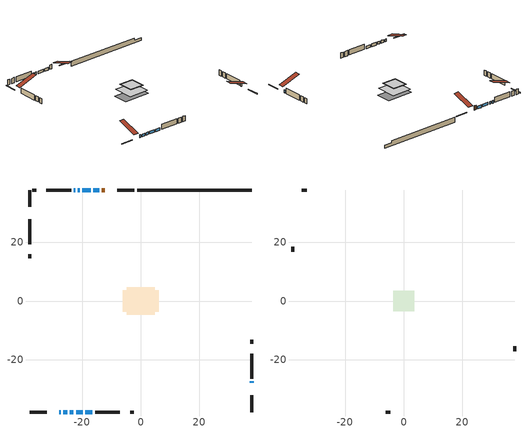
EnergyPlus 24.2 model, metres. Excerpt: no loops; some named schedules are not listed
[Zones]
conditioned space
 floor adiabatic (AdiabaticFloorConstruction): -4.75,-4.75 -4.75,4.75 4.75,4.75 4.75,-4.75 z0.89
 floor foundation (Slab1 construction): -6.19,-3.6 -6.19,3.6 6.19,3.6 6.19,-3.6 z-1.41
 wall outside (RimJoist1 construction): -2.18,37.92 -7.95,37.92 / -37.92,-37.92 -32.14,-37.92 / -37.92,37.92 -37.92,32.14 / 37.92,-37.92 37.92,-32.14 z0.89:1.19
 wall outside (AdiabaticWallConstruction 1): -12.24,37.92 -13.29,37.92 z0.89:2.92
 wall outside (AdiabaticWallConstruction): -27.85,-37.92 -27.34,-37.92 / -26.42,-37.92 -25.16,-37.92 / -24.23,-37.92 -23.04,-37.92 / 37.92,-27.85 37.92,-27.43 / -14.22,37.92 -16.15,37.92 / -17.08,37.92 -19.96,37.92 / -20.89,37.92 -21.52,37.92 / -22.11,-37.92 -19.85,-37.92 / -18.92,-37.92 -16.52,-37.92 / -22.44,37.92 -22.87,37.92 z0.89:2.11
 wall outside (Wall1 construction): -23.79,37.92 -32.26,37.92 / -15.59,-37.92 -7.12,-37.92 / -37.92,27.85 -37.92,19.39 / 37.92,-26.5 37.92,-18.04 z0.89:3.33
 wall outside (Wall4 construction): -35.75,37.92 -36.99,37.92 / -3.64,-37.92 -2.39,-37.92 / -37.92,15.9 -37.92,14.65 / 37.92,-14.55 37.92,-13.3 z0.89:3.33
 wall foundation (FoundationWall1 construction): -1.25,37.92,-1.41 -1.25,37.92,0.89 34,37.92,0.89 34,37.92,-0.13 37.92,37.92,-0.13 37.92,37.92,-1.41
 window (WindowConstruction 5): -27.85,-37.92 -27.34,-37.92 z0.89:2.11
 window (WindowConstruction 7): -26.41,-37.92 -25.16,-37.92 z0.89:2.11
 window (WindowConstruction 8): -24.23,-37.92 -23.04,-37.92 z0.89:2.11
 window (WindowConstruction 9): 37.92,-27.85 37.92,-27.43 z0.89:2.11
 window (WindowConstruction): -14.22,37.92 -16.15,37.92 z0.89:2.11
 window (WindowConstruction 1): -17.08,37.92 -19.96,37.92 z0.89:2.11
 window (WindowConstruction 2): -20.89,37.92 -21.52,37.92 z0.89:2.11
 window (WindowConstruction 3): -22.11,-37.92 -19.85,-37.92 z0.89:2.11
 window (WindowConstruction 4): -18.92,-37.92 -16.52,-37.92 z0.89:2.11
 window (WindowConstruction 6): -22.45,37.92 -22.86,37.92 z0.89:2.11
 door (Door): -12.25,37.92 -13.29,37.92 z0.89:2.92
 ceiling adiabatic (AdiabaticFloorConstruction): 4.75,-4.75 4.75,4.75 -4.75,4.75 -4.75,-4.75 z0.89
attic - vented
 floor to conditioned space (Floor1 construction Reversed): -3.2,-3.2 -3.2,3.2 3.2,3.2 3.2,-3.2 z3.33
 floor to conditioned space (Floor2 construction Reversed): -3.52,-3.52 -3.52,3.52 3.52,3.52 3.52,-3.52 z3.33
 wall outside (Wall2 construction): -33.19,37.92 -34.82,37.92 / -6.2,-37.92 -4.57,-37.92 / -37.92,18.46 -37.92,16.83 / 37.92,-17.11 37.92,-15.48 z0.89:3.33
 roof outside (Roof1 construction): -11.32,37.92,3.33 -11.32,28.68,6.41 -8.88,28.68,6.41 -8.88,37.92,3.33; -28.78,-37.92,3.33 -28.78,-28.68,6.41 -31.21,-28.68,6.41 -31.21,-37.92,3.33; -37.92,28.78,3.33 -28.68,28.78,6.41 -28.68,31.21,6.41 -37.92,31.21,3.33; 37.92,-28.78,3.33 28.68,-28.78,6.41 28.68,-31.21,6.41 37.92,-31.21,3.33
[Building]
Building 1: Terrain=Suburbs
[Site:Location]
Quebec Intl AP_QC: Latitude {deg}=46.8; Longitude {deg}=-71.38; Time Zone {hr}=-5; Elevation {m}=74; Keep Site Location Information=Yes
[Site:GroundTemperature:Shallow]
0.0108218, -2.24938, -2.43038, -1.3578, 2.94801, 7.23376, 10.9493, 13.303, 13.5029, 11.5886, 7.96783, 3.81355
[Site:WaterMainsTemperature]
Calculation Method=Schedule; Temperature Schedule=mains temperature schedule
[Material] Roughness=Rough; Thermal Absorptance=0.9
Name | Thickness {m} | Conductivity {W/m-K} | Density {kg/m3} | Specific Heat {J/kg-K} | Solar Absorptance | Visible Absorptance
asphalt or fiberglass shingles | 0.00635 | 0.162714 | 1121.4 | 1465.45 | 0.4 | 0.4
ceiling loosefill ins | 0.169333 | 0.0480833 | 16.02 | 1046.75 | 0.7 | 0.7
ceiling stud and cavity | 0.1397 | 0.088546 | 65.682 | 1177.47 | 0.7 | 0.7
ceiling stud and cavity 1 | 0.1397 | 0.0807915 | 65.682 | 1177.47 | 0.7 | 0.7
concrete 4.0 in. | 0.1016 | 1.803125 | 2242.8 | 837.4 | 0.7 | 0.7
concrete 8.0 in. | 0.2032 | 1.803125 | 2242.8 | 837.4 | 0.7 | 0.7
door material | 0.04445 | 0.0451087 | 512.64 | 1214.23 | 0.7 | 0.7
floor covering | 0.0127 | 0.0433444 | 54.468 | 1339.84 | 0.6 | 0.6
floor rigid ins; wall rigid ins 1 | 0.512978 | 0.029427 | 32.04 | 1214.23 | 0.7 | 0.7
floor stud and cavity | 0.1397 | 1.75129 | 37.0049 | 1207.88 | 0.7 | 0.7
furniture material conditioned space 1 | 0.1524 | 0.115458 | 640.8 | 1214.23 | 0.6 | 0.6
gypsum board | 0.0127 | 0.160291 | 801 | 837.4 | 0.6 | 0.6
osb sheathing 0.5 in. | 0.0127 | 0.115458 | 512.64 | 1214.23 | 0.7 | 0.7
osb sheathing 0.75 in. | 0.01905 | 0.115458 | 512.64 | 1214.23 | 0.7 | 0.7
osb sheathing 2.0 in. | 0.0508 | 0.115458 | 512.64 | 1214.23 | 0.7 | 0.7
rim joist stud and cavity | 0.0508 | 0.0293316 | 125.044 | 1163.47 | 0.6 | 0.6
wall rigid ins | 0.051816 | 0.029427 | 32.04 | 1214.23 | 0.7 | 0.7
wall stud and cavity | 0.1397 | 0.219171 | 139.0536 | 1170.24 | 0.7 | 0.7
wall stud and cavity 1 | 0.0889 | 6.1454 | 50.32683 | 1063.81 | 0.6 | 0.6
wall stud and cavity 2 | 0.1397 | 0.0728422 | 139.0536 | 1170.24 | 0.7 | 0.7
wall stud and cavity 3 | 0.0889 | 0.380278 | 52.3479 | 1209.89 | 0.7 | 0.7
wall stud and cavity 4 | 0.0889 | 0.391764 | 83.0341 | 1211.67 | 0.7 | 0.7
wood siding | 0.0254 | 0.102417 | 544.68 | 1172.36 | 0.4 | 0.4
wood siding 1 | 0.00254 | 0.102417 | 544.68 | 1172.36 | 0.4 | 0.4
wood siding 2; wood siding 3; wood siding 4 | 0.0254 | 0.102417 | 544.68 | 1172.36 | 0.7 | 0.7
[WindowMaterial:SimpleGlazingSystem]
Name | U-Factor {W/m2-K} | Solar Heat Gain Coefficient
WindowMaterial | 2.99401 | 0.55
WindowMaterial 1 | 2.97981 | 0.59
WindowMaterial 2 | 3.02467 | 0.5
WindowMaterial 3 | 2.94631 | 0.59
WindowMaterial 4 | 2.904297 | 0.65
WindowMaterial 5 | 3.06271 | 0.54
WindowMaterial 6 | 3.04568 | 0.45
WindowMaterial 7 | 2.94461 | 0.59
WindowMaterial 8 | 2.975272 | 0.54
[Construction]
AdiabaticFloorConstruction: floor stud and cavity, floor rigid ins, osb sheathing 0.75 in., floor covering
AdiabaticWallConstruction: wood siding 3, wall rigid ins 1, wall stud and cavity 3, gypsum board
AdiabaticWallConstruction 1: wood siding 4, wall rigid ins 1, wall stud and cavity 3, gypsum board
Door: door material
Floor1 construction Reversed: gypsum board, ceiling stud and cavity, ceiling loosefill ins
Floor2 construction Reversed: gypsum board, ceiling stud and cavity 1, ceiling loosefill ins
FoundationWall1 construction: concrete 8.0 in.
furniture construction conditioned space 1: furniture material conditioned space 1
PartitionWallConstruction: gypsum board, wall stud and cavity 4, gypsum board
RimJoist1 construction: wood siding 2, osb sheathing 2.0 in., rim joist stud and cavity
Roof1 construction: asphalt or fiberglass shingles
Slab1 construction: concrete 4.0 in.
Wall1 construction: wood siding, wall rigid ins, osb sheathing 0.5 in., wall stud and cavity, gypsum board
Wall2 construction: wood siding 1, wall stud and cavity 1
Wall4 construction: wood siding, osb sheathing 0.5 in., wall stud and cavity 2, gypsum board
WindowConstruction: WindowMaterial
WindowConstruction 1: WindowMaterial 1
WindowConstruction 2: WindowMaterial 2
WindowConstruction 3: WindowMaterial 3
WindowConstruction 4: WindowMaterial 4
WindowConstruction 5: WindowMaterial 5
WindowConstruction 6; WindowConstruction 9: WindowMaterial 6
WindowConstruction 7: WindowMaterial 7
WindowConstruction 8: WindowMaterial 8
[Zone] Multiplier=1; Part of Total Floor Area=Yes
Name | Volume {m3}
attic - vented | 45.3605
conditioned space | 444.4
[Space]
Name | Zone | Volume {m3}
attic - vented 1 | attic - vented | 45.3605
conditioned space 1 | conditioned space | 444.4
[ZoneInfiltration:EffectiveLeakageArea]
infil attic - vented 1: Zone or Space=attic - vented 1; Schedule=Always On Discrete; Effective Air Leakage Area {cm2}=3340.8; Stack Coefficient=0.000383651; Wind Coefficient=1.32339e-05
[ZoneMixing]
whole house fan mix: Zone or Space=attic - vented; Schedule=Always On Continuous; Design Flow Rate Calculation Method=Flow/Zone; Design Flow Rate {m3/s}=0; Source Zone or Space=conditioned space
[SurfaceProperty:ExposedFoundationPerimeter]
Slab1: Exposed Perimeter Calculation Method=TotalExposedPerimeter; Total Exposed Perimeter {m}=39.168
[InternalMass] Zone or ZoneList=conditioned space; Space or SpaceList=conditioned space 1
Name | Construction | Surface Area {m2}
furniture mass conditioned space 1 | furniture construction conditioned space 1 | 71.7001
partition wall mass | PartitionWallConstruction | 179.25
[Lights]
interior lighting: Zone or ZoneList or Space or SpaceList=conditioned space 1; Schedule=interior lighting schedule; Design Level Calculation Method=LightingLevel; Lighting Level {W}=343.2; Return Air Fraction=0; Fraction Radiant=0.6; Fraction Visible=0.2; Fraction Replaceable=1
[People]
occupants: Zone or ZoneList or Space or SpaceList=conditioned space 1; Number of People Schedule=occupants schedule; Number of People Calculation Method=People; Number of People=3; Fraction Radiant=0.314171; Sensible Heat Fraction=0.56303; Activity Level Schedule=occupants activity schedule; Carbon Dioxide Generation Rate {m3/s-W}=0; Enable ASHRAE 55 Comfort Warnings=No; Mean Radiant Temperature Calculation Type=EnclosureAveraged
[ElectricEquipment] Zone or ZoneList or Space or SpaceList=conditioned space 1; Design Level Calculation Method=EquipmentLevel
Name | Schedule | Design Level {W} | Fraction Latent | Fraction Radiant | Fraction Lost
clothes dryer | clothes dryer schedule | 140.772 | 0.015 | 0.081 | 0.85
clothes washer | clothes washer schedule | 32.1985 | 0.03 | 0.162 | 0.7
cooking range | cooking range schedule | 215.147 | 0.08 | 0.432 | 0.2
dishwasher | dishwasher schedule | 66.8632 | 0.3 | 0.18 | 0.4
fridge | fridge schedule | 72.9452 | 0 | 0.6 | 0
mech vent bath fan 0 | mech vent bath fan 0 schedule | 50.2 | 0 | 0 | 1
mech vent house fan | mech vent house fan schedule | 14.1667 | 0 | 0 | 1
mech vent house fan cfis | mech vent house fan cfis schedule | 0 | 0 | 0 | 0
mech vent range fan 0 | mech vent range fan 0 schedule | 57 | 0 | 0 | 1
misc plug loads | misc plug loads schedule | 494.7 | 0.045 | 0.513 | 0.1
whole house fan | Always On Discrete | 0 | 0 | 0 | 1
[OtherEquipment] Zone or ZoneList or Space or SpaceList=conditioned space 1; Design Level Calculation Method=EquipmentLevel
Name | Fuel Type | Schedule | Design Level {W} | Fraction Latent | Fraction Radiant | Fraction Lost
clothes dryer 1 | Electricity | clothes dryer schedule | 0 | 0.015 | 0.081 | 0.85
cooking range 1 | Electricity | cooking range schedule | 0 | 0.08 | 0.432 | 0.2
general water use latent | None | general water use schedule | 62.594 | 1 | 0 | 0
general water use sensible | None | general water use schedule | -61.6891 | 0 | 0.6 | 0
mech vent house fan latent load | None | Always On Discrete | 0 | 1 | 0 | 0
mech vent house fan sensible load | None | Always On Discrete | 0 | 0 | 0 | 0
water heater energy adjustment1 | Electricity | Always On Discrete | 0.01 | 0 | 0 | 1
[ZoneInfiltration:DesignFlowRate] Zone or ZoneList or Space or SpaceList=conditioned space 1; Schedule=Always On Discrete; Design Flow Rate Calculation Method=Flow/Zone; Design Flow Rate {m3/s}=0
infil flow; natural vent flow; whole house fan flow
[ZoneControl:Thermostat]
conditioned space Thermostat: Zone or ZoneList=conditioned space; Control Type Schedule=conditioned space Thermostat Schedule; Control 1=conditioned space temperature setpoint; Temperature Difference Between Cutout And Setpoint {deltaC}=0
[ZoneHVAC:Baseboard:Convective:Electric]
electric baseboard: Availability Schedule=Always On Discrete; Heating Design Capacity {W}=23227.9; Efficiency=1
[Zone equipment]
conditioned space: electric baseboard
[Foundation:Kiva]
Foundation Kiva 1: Initial Indoor Air Temperature {C}=18; Wall Height Above Grade {m}=0.889986; Wall Depth Below Slab {m}=0.2032
[Foundation:Kiva:Settings]
Soil Conductivity {W/m-K}=0.849921; Soil Density {kg/m3}=1842.3; Soil Specific Heat {J/kg-K}=418.7; Ground Solar Absorptivity=0.9; Ground Thermal Absorptivity=0.9; Ground Surface Roughness {m}=0.03; Far-Field Width {m}=40; Deep-Ground Boundary Condition=ZeroFlux; Deep-Ground Depth {m}=40; Minimum Cell Dimension {m}=0.2; Maximum Cell Growth Coefficient=3; Simulation Timestep=Timestep
[Exterior:Lights]
exterior lighting: Schedule=exterior lighting schedule; Design Level {W}=75.6
[EnergyManagementSystem:GlobalVariable]
infil_program_Qfan
infil_program_Qinf
natural_vent_program_Qnv
natural_vent_program_Qwhf
[EnergyManagementSystem:Sensor]
Name | Output:Variable or Output:Meter Index Key | Output:Variable or Output:Meter
airflow_gain | infil flow | Infiltration Sensible Heat Gain Energy
airflow_gain_1 | natural vent flow | Infiltration Sensible Heat Gain Energy
airflow_gain_2 | whole house fan flow | Infiltration Sensible Heat Gain Energy
airflow_loss | infil flow | Infiltration Sensible Heat Loss Energy
airflow_loss_1 | natural vent flow | Infiltration Sensible Heat Loss Energy
airflow_loss_2 | whole house fan flow | Infiltration Sensible Heat Loss Energy
clg_load_cond |  | Cooling:EnergyTransfer:Zone:CONDITIONED SPACE
clg_sp_s; clg_sp_s_1 | cooling setpoint | Schedule Value
clothes_dryer_exhaust_0_sch_s | clothes dryer exhaust 0 schedule | Schedule Value
conditioned_space_clg_unmet_s | conditioned space | Zone Cooling Setpoint Not Met Time
conditioned_space_htg_unmet_s | conditioned space | Zone Heating Setpoint Not Met Time
cool_season | cooling season schedule | Schedule Value
fridge_tin_s | conditioned space | Zone Mean Air Temperature
htg_load_cond |  | Heating:EnergyTransfer:Zone:CONDITIONED SPACE
htg_sp_s; htg_sp_s_1 | heating setpoint | Schedule Value
ig_ee_conv | clothes dryer | Electric Equipment Convective Heating Energy
ig_ee_conv_2 | cooking range | Electric Equipment Convective Heating Energy
ig_ee_conv_4 | fridge | Electric Equipment Convective Heating Energy
ig_ee_conv_5 | misc plug loads | Electric Equipment Convective Heating Energy
ig_ee_conv_6 | whole house fan | Electric Equipment Convective Heating Energy
ig_ee_rad | clothes dryer | Electric Equipment Radiant Heating Energy
ig_ee_rad_2 | cooking range | Electric Equipment Radiant Heating Energy
ig_ee_rad_4 | fridge | Electric Equipment Radiant Heating Energy
ig_ee_rad_5 | misc plug loads | Electric Equipment Radiant Heating Energy
ig_ee_rad_6 | whole house fan | Electric Equipment Radiant Heating Energy
ig_lgt_conv | interior lighting | Lights Convective Heating Energy
ig_lgt_rad | interior lighting | Lights Radiant Heating Energy
ig_lgt_vis | interior lighting | Lights Visible Radiation Heating Energy
ig_oe_conv | clothes dryer 1 | Other Equipment Convective Heating Energy
ig_oe_conv_1 | cooking range 1 | Other Equipment Convective Heating Energy
ig_oe_conv_2 | general water use latent | Other Equipment Convective Heating Energy
ig_oe_conv_3 | general water use sensible | Other Equipment Convective Heating Energy
ig_oe_conv_4 | water heater energy adjustment1 | Other Equipment Convective Heating Energy
ig_oe_rad | clothes dryer 1 | Other Equipment Radiant Heating Energy
ig_oe_rad_1 | cooking range 1 | Other Equipment Radiant Heating Energy
ig_oe_rad_2 | general water use latent | Other Equipment Radiant Heating Energy
ig_oe_rad_3 | general water use sensible | Other Equipment Radiant Heating Energy
ig_oe_rad_4 | water heater energy adjustment1 | Other Equipment Radiant Heating Energy
ig_ppl_conv | occupants | People Convective Heating Energy
ig_ppl_rad | occupants | People Radiant Heating Energy
im_conv | furniture mass conditioned space 1 | Surface Inside Face Convection Heat Gain Energy
im_conv_1 | partition wall mass | Surface Inside Face Convection Heat Gain Energy
im_ig | furniture mass conditioned space 1 | Surface Inside Face Internal Gains Radiation Heat Gain Energy
im_ig_1 | partition wall mass | Surface Inside Face Internal Gains Radiation Heat Gain Energy
im_lgt | furniture mass conditioned space 1 | Surface Inside Face Lights Radiation Heat Gain Energy
im_lgt_1 | partition wall mass | Surface Inside Face Lights Radiation Heat Gain Energy
im_sol | furniture mass conditioned space 1 | Surface Inside Face Solar Radiation Heat Gain Energy
im_sol_1 | partition wall mass | Surface Inside Face Solar Radiation Heat Gain Energy
im_surf | furniture mass conditioned space 1 | Surface Inside Face Net Surface Thermal Radiation Heat Gain Energy
im_surf_1 | partition wall mass | Surface Inside Face Net Surface Thermal Radiation Heat Gain Energy
mech_vent_bath_fan_0_sch_s | mech vent bath fan 0 schedule | Schedule Value
mech_vent_range_fan_0_sch_s | mech vent range fan 0 schedule | Schedule Value
mv_conv | mech vent bath fan 0 | Electric Equipment Convective Heating Energy
mv_conv_1 | mech vent house fan | Electric Equipment Convective Heating Energy
mv_conv_2 | mech vent house fan cfis | Electric Equipment Convective Heating Energy
mv_conv_3 | mech vent range fan 0 | Electric Equipment Convective Heating Energy
mv_conv_4 | mech vent house fan latent load | Other Equipment Convective Heating Energy
mv_conv_5 | mech vent house fan sensible load | Other Equipment Convective Heating Energy
mv_rad | mech vent bath fan 0 | Electric Equipment Radiant Heating Energy
mv_rad_1 | mech vent house fan | Electric Equipment Radiant Heating Energy
mv_rad_2 | mech vent house fan cfis | Electric Equipment Radiant Heating Energy
mv_rad_3 | mech vent range fan 0 | Electric Equipment Radiant Heating Energy
mv_rad_4 | mech vent house fan latent load | Other Equipment Radiant Heating Energy
mv_rad_5 | mech vent house fan sensible load | Other Equipment Radiant Heating Energy
natural_vent_s | natural vent schedule | Schedule Value
out_pb_s |  | Site Outdoor Air Barometric Pressure
out_wt_s |  | Site Outdoor Air Humidity Ratio
site_vw_s |  | Site Wind Speed
ss_back_out | Window1 | Surface Window Shortwave from Zone Back Out Window Heat Transfer Rate
ss_back_out_1 | Window10 | Surface Window Shortwave from Zone Back Out Window Heat Transfer Rate
ss_back_out_2 | Window11 | Surface Window Shortwave from Zone Back Out Window Heat Transfer Rate
ss_back_out_3 | Window13 | Surface Window Shortwave from Zone Back Out Window Heat Transfer Rate
ss_back_out_4 | Window2 | Surface Window Shortwave from Zone Back Out Window Heat Transfer Rate
ss_back_out_5 | Window4 | Surface Window Shortwave from Zone Back Out Window Heat Transfer Rate
ss_back_out_6 | Window5 | Surface Window Shortwave from Zone Back Out Window Heat Transfer Rate
ss_back_out_7 | Window6 | Surface Window Shortwave from Zone Back Out Window Heat Transfer Rate
ss_back_out_8 | Window8 | Surface Window Shortwave from Zone Back Out Window Heat Transfer Rate
ss_back_out_9 | Window9 | Surface Window Shortwave from Zone Back Out Window Heat Transfer Rate
ss_conv | Door1 | Surface Inside Face Convection Heat Gain Energy
ss_conv_1 | Window1 | Surface Inside Face Convection Heat Gain Energy
ss_conv_10 | Window9 | Surface Inside Face Convection Heat Gain Energy
ss_conv_2 | Window10 | Surface Inside Face Convection Heat Gain Energy
ss_conv_3 | Window11 | Surface Inside Face Convection Heat Gain Energy
ss_conv_4 | Window13 | Surface Inside Face Convection Heat Gain Energy
ss_conv_5 | Window2 | Surface Inside Face Convection Heat Gain Energy
ss_conv_6 | Window4 | Surface Inside Face Convection Heat Gain Energy
ss_conv_7 | Window5 | Surface Inside Face Convection Heat Gain Energy
ss_conv_8 | Window6 | Surface Inside Face Convection Heat Gain Energy
ss_conv_9 | Window8 | Surface Inside Face Convection Heat Gain Energy
ss_ig | Door1 | Surface Inside Face Internal Gains Radiation Heat Gain Energy
ss_ig_1 | Window1 | Surface Inside Face Internal Gains Radiation Heat Gain Energy
ss_ig_10 | Window9 | Surface Inside Face Internal Gains Radiation Heat Gain Energy
ss_ig_2 | Window10 | Surface Inside Face Internal Gains Radiation Heat Gain Energy
ss_ig_3 | Window11 | Surface Inside Face Internal Gains Radiation Heat Gain Energy
ss_ig_4 | Window13 | Surface Inside Face Internal Gains Radiation Heat Gain Energy
ss_ig_5 | Window2 | Surface Inside Face Internal Gains Radiation Heat Gain Energy
ss_ig_6 | Window4 | Surface Inside Face Internal Gains Radiation Heat Gain Energy
ss_ig_7 | Window5 | Surface Inside Face Internal Gains Radiation Heat Gain Energy
ss_ig_8 | Window6 | Surface Inside Face Internal Gains Radiation Heat Gain Energy
ss_ig_9 | Window8 | Surface Inside Face Internal Gains Radiation Heat Gain Energy
ss_lgt | Door1 | Surface Inside Face Lights Radiation Heat Gain Energy
ss_sol | Door1 | Surface Inside Face Solar Radiation Heat Gain Energy
ss_surf | Door1 | Surface Inside Face Net Surface Thermal Radiation Heat Gain Energy
ss_surf_1 | Window1 | Surface Inside Face Net Surface Thermal Radiation Heat Gain Energy
ss_surf_10 | Window9 | Surface Inside Face Net Surface Thermal Radiation Heat Gain Energy
ss_surf_2 | Window10 | Surface Inside Face Net Surface Thermal Radiation Heat Gain Energy
ss_surf_3 | Window11 | Surface Inside Face Net Surface Thermal Radiation Heat Gain Energy
ss_surf_4 | Window13 | Surface Inside Face Net Surface Thermal Radiation Heat Gain Energy
ss_surf_5 | Window2 | Surface Inside Face Net Surface Thermal Radiation Heat Gain Energy
ss_surf_6 | Window4 | Surface Inside Face Net Surface Thermal Radiation Heat Gain Energy
ss_surf_7 | Window5 | Surface Inside Face Net Surface Thermal Radiation Heat Gain Energy
ss_surf_8 | Window6 | Surface Inside Face Net Surface Thermal Radiation Heat Gain Energy
ss_surf_9 | Window8 | Surface Inside Face Net Surface Thermal Radiation Heat Gain Energy
ss_trans_in | Window1 | Surface Window Transmitted Solar Radiation Rate
ss_trans_in_1 | Window10 | Surface Window Transmitted Solar Radiation Rate
ss_trans_in_2 | Window11 | Surface Window Transmitted Solar Radiation Rate
ss_trans_in_3 | Window13 | Surface Window Transmitted Solar Radiation Rate
ss_trans_in_4 | Window2 | Surface Window Transmitted Solar Radiation Rate
ss_trans_in_5 | Window4 | Surface Window Transmitted Solar Radiation Rate
ss_trans_in_6 | Window5 | Surface Window Transmitted Solar Radiation Rate
ss_trans_in_7 | Window6 | Surface Window Transmitted Solar Radiation Rate
ss_trans_in_8 | Window8 | Surface Window Transmitted Solar Radiation Rate
ss_trans_in_9 | Window9 | Surface Window Transmitted Solar Radiation Rate
ss_trans_out | Window1 | Surface Inside Face Initial Transmitted Diffuse Transmitted Out Window Solar Radiation Rate
ss_trans_out_1 | Window10 | Surface Inside Face Initial Transmitted Diffuse Transmitted Out Window Solar Radiation Rate
ss_trans_out_2 | Window11 | Surface Inside Face Initial Transmitted Diffuse Transmitted Out Window Solar Radiation Rate
ss_trans_out_3 | Window13 | Surface Inside Face Initial Transmitted Diffuse Transmitted Out Window Solar Radiation Rate
ss_trans_out_4 | Window2 | Surface Inside Face Initial Transmitted Diffuse Transmitted Out Window Solar Radiation Rate
ss_trans_out_5 | Window4 | Surface Inside Face Initial Transmitted Diffuse Transmitted Out Window Solar Radiation Rate
ss_trans_out_6 | Window5 | Surface Inside Face Initial Transmitted Diffuse Transmitted Out Window Solar Radiation Rate
ss_trans_out_7 | Window6 | Surface Inside Face Initial Transmitted Diffuse Transmitted Out Window Solar Radiation Rate
ss_trans_out_8 | Window8 | Surface Inside Face Initial Transmitted Diffuse Transmitted Out Window Solar Radiation Rate
ss_trans_out_9 | Window9 | Surface Inside Face Initial Transmitted Diffuse Transmitted Out Window Solar Radiation Rate
s_conv | Floor1 | Surface Inside Face Convection Heat Gain Energy
s_conv_1 | Floor2 | Surface Inside Face Convection Heat Gain Energy
s_conv_10 | Wall1:0 | Surface Inside Face Convection Heat Gain Energy
s_conv_11 | Wall1:180 | Surface Inside Face Convection Heat Gain Energy
s_conv_12 | Wall1:270 | Surface Inside Face Convection Heat Gain Energy
s_conv_13 | Wall1:90 | Surface Inside Face Convection Heat Gain Energy
s_conv_14 | Wall4:0 | Surface Inside Face Convection Heat Gain Energy
s_conv_15 | Wall4:180 | Surface Inside Face Convection Heat Gain Energy
s_conv_16 | Wall4:270 | Surface Inside Face Convection Heat Gain Energy
s_conv_17 | Wall4:90 | Surface Inside Face Convection Heat Gain Energy
s_conv_2 | FoundationWall1 | Surface Inside Face Convection Heat Gain Energy
s_conv_3 | inferred conditioned ceiling | Surface Inside Face Convection Heat Gain Energy
s_conv_4 | inferred conditioned floor | Surface Inside Face Convection Heat Gain Energy
s_conv_5 | RimJoist1:0 | Surface Inside Face Convection Heat Gain Energy
s_conv_6 | RimJoist1:180 | Surface Inside Face Convection Heat Gain Energy
s_conv_7 | RimJoist1:270 | Surface Inside Face Convection Heat Gain Energy
s_conv_8 | RimJoist1:90 | Surface Inside Face Convection Heat Gain Energy
s_conv_9 | Slab1 | Surface Inside Face Convection Heat Gain Energy
s_ig | Floor1 | Surface Inside Face Internal Gains Radiation Heat Gain Energy
s_ig_1 | Floor2 | Surface Inside Face Internal Gains Radiation Heat Gain Energy
s_ig_10 | Wall1:0 | Surface Inside Face Internal Gains Radiation Heat Gain Energy
s_ig_11 | Wall1:180 | Surface Inside Face Internal Gains Radiation Heat Gain Energy
s_ig_12 | Wall1:270 | Surface Inside Face Internal Gains Radiation Heat Gain Energy
s_ig_13 | Wall1:90 | Surface Inside Face Internal Gains Radiation Heat Gain Energy
s_ig_14 | Wall4:0 | Surface Inside Face Internal Gains Radiation Heat Gain Energy
s_ig_15 | Wall4:180 | Surface Inside Face Internal Gains Radiation Heat Gain Energy
s_ig_16 | Wall4:270 | Surface Inside Face Internal Gains Radiation Heat Gain Energy
s_ig_17 | Wall4:90 | Surface Inside Face Internal Gains Radiation Heat Gain Energy
s_ig_2 | FoundationWall1 | Surface Inside Face Internal Gains Radiation Heat Gain Energy
s_ig_3 | inferred conditioned ceiling | Surface Inside Face Internal Gains Radiation Heat Gain Energy
s_ig_4 | inferred conditioned floor | Surface Inside Face Internal Gains Radiation Heat Gain Energy
s_ig_5 | RimJoist1:0 | Surface Inside Face Internal Gains Radiation Heat Gain Energy
s_ig_6 | RimJoist1:180 | Surface Inside Face Internal Gains Radiation Heat Gain Energy
s_ig_7 | RimJoist1:270 | Surface Inside Face Internal Gains Radiation Heat Gain Energy
s_ig_8 | RimJoist1:90 | Surface Inside Face Internal Gains Radiation Heat Gain Energy
s_ig_9 | Slab1 | Surface Inside Face Internal Gains Radiation Heat Gain Energy
s_lgt | Floor1 | Surface Inside Face Lights Radiation Heat Gain Energy
s_lgt_1 | Floor2 | Surface Inside Face Lights Radiation Heat Gain Energy
s_lgt_10 | Wall1:0 | Surface Inside Face Lights Radiation Heat Gain Energy
s_lgt_11 | Wall1:180 | Surface Inside Face Lights Radiation Heat Gain Energy
